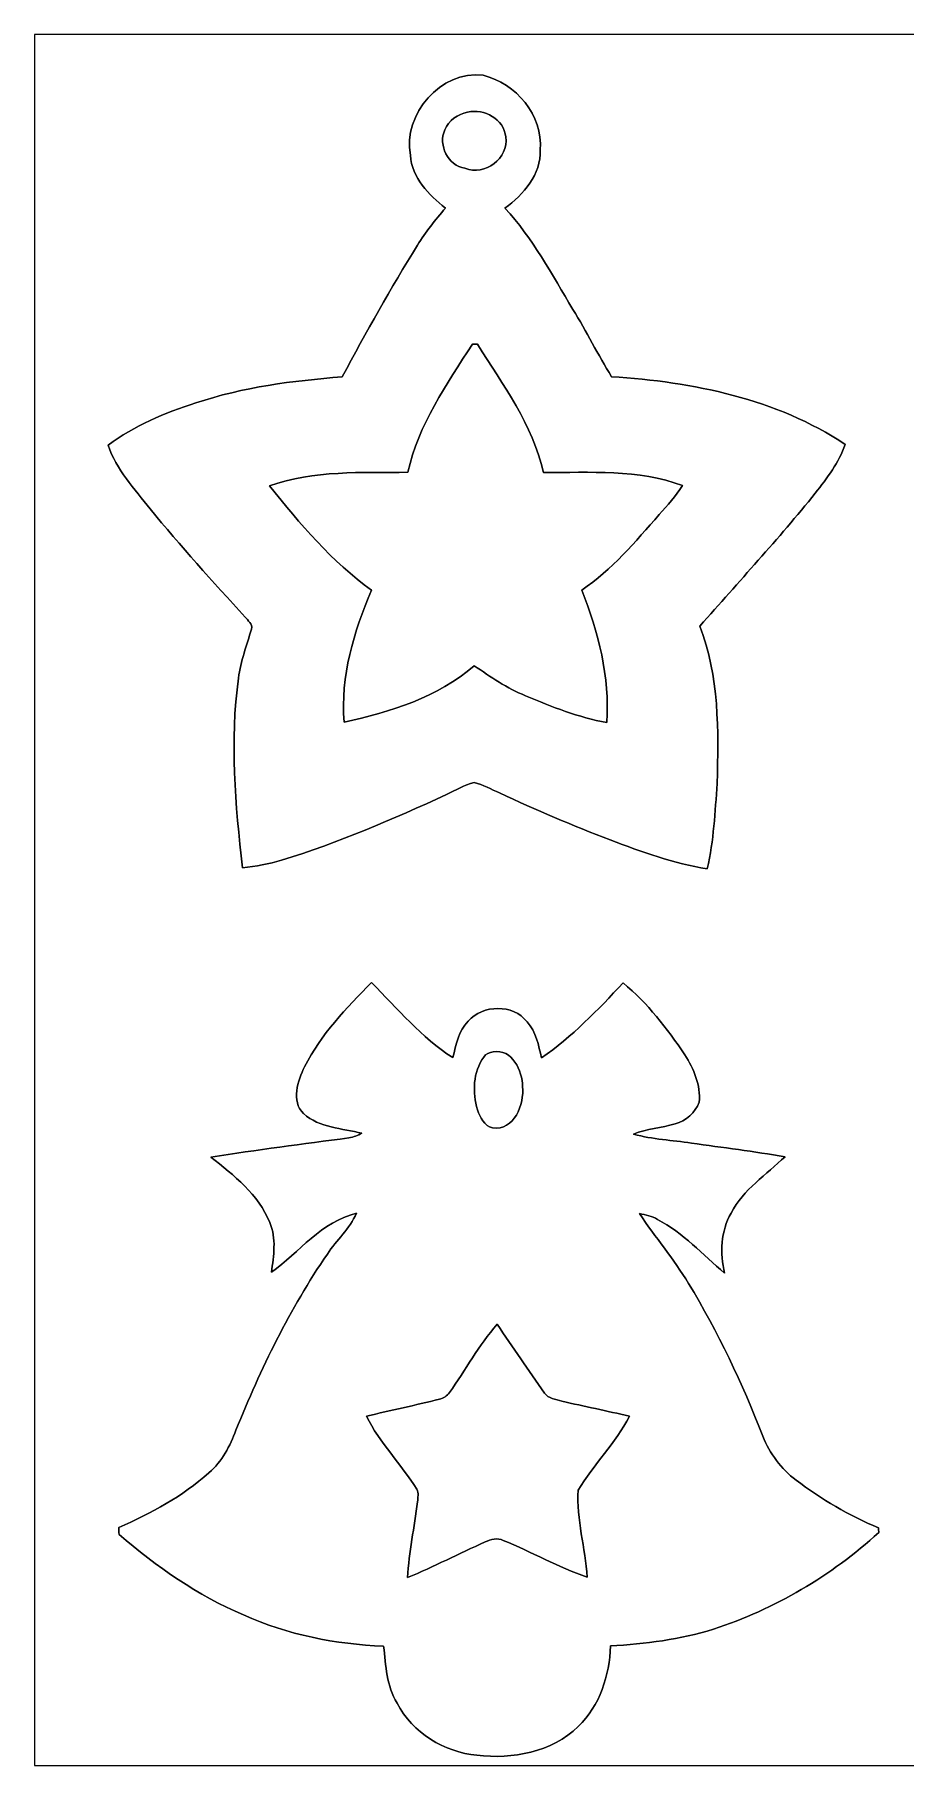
# Model space of a CAD drawing. Header units: centimetres. Extents: x -16.8 to 16.8, y -16.7 to 16.7.
# Drawn here: x -16.77 to 0, y -16.67 to 16.67 of the extents above; entities that cross this region are included whole.
import ezdxf

# ---------------------------------------------------------------- set-up
doc = ezdxf.new("R2010")
doc.units = ezdxf.units.CM
doc.header["$MEASUREMENT"] = 0
doc.layers.add('Layer 1', color=7, linetype='Continuous')

msp = doc.modelspace()

# ---------------------------------------------------------------- linework, layer by layer
at = {"layer": 'Layer 1', "color": 7}
for points, knots in [([(-16.77458, 16.66875), (-16.77458, 16.66875), (16.77458, 16.66875), (16.77458, 16.66875), (16.77458, 16.66875), (16.77458, 16.66875), (16.77458, -16.66875), (16.77458, -16.66875), (16.77458, -16.66875), (16.77458, -16.66875), (-16.77458, -16.66875), (-16.77458, -16.66875), (-16.77458, -16.66875), (-16.77458, -16.66875), (-16.77458, 16.66875), (-16.77458, 16.66875), (-16.77458, 16.66875), (-16.77458, 16.66875), (-16.77458, 16.66875), (-16.77458, 16.66875)], [0, 0, 0, 0, 0.16666667, 0.16666667, 0.16666667, 0.16666667, 0.33333333, 0.33333333, 0.33333333, 0.33333333, 0.5, 0.5, 0.5, 0.5, 0.66666667, 0.66666667, 0.66666667, 0.66666667, 1, 1, 1, 1]), ([(-9.53664, 14.3443), (-9.50419, 13.90862), (-9.17998, 13.58582), (-8.86037, 13.32794), (-8.86037, 13.32794), (-9.05369, 13.09899), (-9.24207, 12.8651), (-9.40047, 12.61004), (-9.40047, 12.61004), (-9.91623, 11.78489), (-10.39001, 10.9347), (-10.84827, 10.07674), (-10.84827, 10.07674), (-11.80112, 10.00019), (-12.75891, 9.88095), (-13.66838, 9.57439), (-13.66838, 9.57439), (-14.2688, 9.39024), (-14.85194, 9.13518), (-15.35994, 8.76124), (-15.35994, 8.76124), (-15.19731, 8.29028), (-14.85194, 7.9188), (-14.55173, 7.53181), (-14.55173, 7.53181), (-13.96012, 6.82061), (-13.34382, 6.13022), (-12.71623, 5.45077), (-12.71623, 5.45077), (-12.67531, 5.38409), (-12.56312, 5.3153), (-12.59875, 5.21935), (-12.59875, 5.21935), (-12.6873, 4.90643), (-12.80548, 4.59987), (-12.84746, 4.27531), (-12.84746, 4.27531), (-13.01503, 3.06105), (-12.9092, 1.83198), (-12.76703, 0.62089), (-12.76703, 0.62089), (-12.51232, 0.6417), (-12.26114, 0.69462), (-12.01561, 0.76447), (-12.01561, 0.76447), (-10.92588, 1.1049), (-9.87531, 1.5561), (-8.8392, 2.03235), (-8.8392, 2.03235), (-8.66246, 2.10714), (-8.49842, 2.22356), (-8.30827, 2.26236), (-8.30827, 2.26236), (-8.13611, 2.22074), (-7.97913, 2.13254), (-7.81685, 2.06304), (-7.81685, 2.06304), (-7.11835, 1.7339), (-6.4068, 1.43404), (-5.68572, 1.15782), (-5.68572, 1.15782), (-5.07788, 0.92886), (-4.46264, 0.69921), (-3.81706, 0.60254), (-3.81706, 0.60254), (-3.68935, 1.13983), (-3.66783, 1.6958), (-3.6255, 2.24473), (-3.6255, 2.24473), (-3.59974, 3.25896), (-3.58352, 4.31412), (-3.96028, 5.27509), (-3.96028, 5.27509), (-3.21451, 6.12563), (-2.44369, 6.95537), (-1.73496, 7.83731), (-1.73496, 7.83731), (-1.51236, 8.12976), (-1.27353, 8.41975), (-1.16029, 8.77605), (-1.16029, 8.77605), (-2.48461, 9.65553), (-4.0954, 9.98044), (-5.65997, 10.0778), (-5.65997, 10.0778), (-5.92067, 10.50325), (-6.14327, 10.95057), (-6.40503, 11.37532), (-6.40503, 11.37532), (-6.80755, 12.04666), (-7.1822, 12.74762), (-7.71454, 13.32794), (-7.71454, 13.32794), (-7.35789, 13.58724), (-7.01463, 13.97847), (-7.03509, 14.44625), (-7.03509, 14.44625), (-6.98288, 15.11547), (-7.49723, 15.73389), (-8.13611, 15.88488), (-8.13611, 15.88488), (-8.95244, 15.98895), (-9.67952, 15.13381), (-9.53664, 14.3443), (-9.53664, 14.3443), (-9.53664, 14.3443), (-9.53664, 14.3443), (-9.53664, 14.3443)], [0, 0, 0, 0, 0.03571429, 0.03571429, 0.03571429, 0.03571429, 0.07142857, 0.07142857, 0.07142857, 0.07142857, 0.10714286, 0.10714286, 0.10714286, 0.10714286, 0.14285714, 0.14285714, 0.14285714, 0.14285714, 0.17857143, 0.17857143, 0.17857143, 0.17857143, 0.21428571, 0.21428571, 0.21428571, 0.21428571, 0.25, 0.25, 0.25, 0.25, 0.28571429, 0.28571429, 0.28571429, 0.28571429, 0.32142857, 0.32142857, 0.32142857, 0.32142857, 0.35714286, 0.35714286, 0.35714286, 0.35714286, 0.39285714, 0.39285714, 0.39285714, 0.39285714, 0.42857143, 0.42857143, 0.42857143, 0.42857143, 0.46428571, 0.46428571, 0.46428571, 0.46428571, 0.5, 0.5, 0.5, 0.5, 0.53571429, 0.53571429, 0.53571429, 0.53571429, 0.57142857, 0.57142857, 0.57142857, 0.57142857, 0.60714286, 0.60714286, 0.60714286, 0.60714286, 0.64285714, 0.64285714, 0.64285714, 0.64285714, 0.67857143, 0.67857143, 0.67857143, 0.67857143, 0.71428571, 0.71428571, 0.71428571, 0.71428571, 0.75, 0.75, 0.75, 0.75, 0.78571429, 0.78571429, 0.78571429, 0.78571429, 0.82142857, 0.82142857, 0.82142857, 0.82142857, 0.85714286, 0.85714286, 0.85714286, 0.85714286, 0.89285714, 0.89285714, 0.89285714, 0.89285714, 0.92857143, 0.92857143, 0.92857143, 0.92857143, 1, 1, 1, 1]), ([(-8.43421, 15.17332), (-8.11107, 15.2527), (-7.73359, 15.04033), (-7.69761, 14.69813), (-7.69761, 14.69813), (-7.63799, 14.28397), (-8.09872, 13.94284), (-8.48466, 14.09312), (-8.48466, 14.09312), (-8.8138, 14.14674), (-9.00359, 14.53727), (-8.87342, 14.83572), (-8.87342, 14.83572), (-8.80251, 15.01634), (-8.62048, 15.13875), (-8.43421, 15.17332)], [0, 0, 0, 0, 0.2, 0.2, 0.2, 0.2, 0.4, 0.4, 0.4, 0.4, 0.6, 0.6, 0.6, 0.6, 1, 1, 1, 1]), ([(-8.34143, 10.7061), (-8.31709, 10.70539), (-8.26805, 10.70398), (-8.24371, 10.70363), (-8.24371, 10.70363), (-7.74912, 9.92329), (-7.1822, 9.15247), (-6.97018, 8.23736), (-6.97018, 8.23736), (-6.08048, 8.22396), (-5.14209, 8.30968), (-4.29331, 7.9816), (-4.29331, 7.9816), (-4.42278, 7.78051), (-4.58505, 7.60342), (-4.74204, 7.4235), (-4.74204, 7.4235), (-5.2003, 6.90033), (-5.65538, 6.36094), (-6.23535, 5.96653), (-6.23535, 5.96653), (-5.91185, 5.16043), (-5.69419, 4.29577), (-5.75169, 3.42089), (-5.75169, 3.42089), (-6.29673, 3.5112), (-6.81073, 3.72569), (-7.31908, 3.93524), (-7.31908, 3.93524), (-7.67574, 4.07599), (-7.99006, 4.2993), (-8.30615, 4.51203), (-8.30615, 4.51203), (-9.00853, 3.90172), (-9.92293, 3.62126), (-10.8144, 3.42512), (-10.8144, 3.42512), (-10.88284, 4.30671), (-10.63025, 5.16749), (-10.28312, 5.96724), (-10.28312, 5.96724), (-11.04935, 6.51475), (-11.66389, 7.24747), (-12.24844, 7.97842), (-12.24844, 7.97842), (-11.39578, 8.28111), (-10.47362, 8.22784), (-9.58427, 8.23877), (-9.58427, 8.23877), (-9.38354, 9.15106), (-8.83708, 9.93281), (-8.34143, 10.7061)], [0, 0, 0, 0, 0.07142857, 0.07142857, 0.07142857, 0.07142857, 0.14285714, 0.14285714, 0.14285714, 0.14285714, 0.21428571, 0.21428571, 0.21428571, 0.21428571, 0.28571429, 0.28571429, 0.28571429, 0.28571429, 0.35714286, 0.35714286, 0.35714286, 0.35714286, 0.42857143, 0.42857143, 0.42857143, 0.42857143, 0.5, 0.5, 0.5, 0.5, 0.57142857, 0.57142857, 0.57142857, 0.57142857, 0.64285714, 0.64285714, 0.64285714, 0.64285714, 0.71428571, 0.71428571, 0.71428571, 0.71428571, 0.78571429, 0.78571429, 0.78571429, 0.78571429, 0.85714286, 0.85714286, 0.85714286, 0.85714286, 1, 1, 1, 1]), ([(-11.57464, -3.21134), (-11.70023, -3.48121), (-11.8424, -3.8735), (-11.59263, -4.11339), (-11.59263, -4.11339), (-11.29312, -4.39208), (-10.84651, -4.39737), (-10.46798, -4.49192), (-10.46798, -4.49192), (-10.5477, -4.53214), (-10.63061, -4.56812), (-10.71915, -4.58258), (-10.71915, -4.58258), (-11.60745, -4.69477), (-12.49468, -4.81718), (-13.38016, -4.95159), (-13.38016, -4.95159), (-12.93707, -5.30296), (-12.45976, -5.66984), (-12.24456, -6.21418), (-12.24456, -6.21418), (-12.11121, -6.52004), (-12.17189, -6.85165), (-12.2114, -7.16986), (-12.2114, -7.16986), (-11.6773, -6.78215), (-11.24479, -6.19619), (-10.57593, -6.03391), (-10.57593, -6.03391), (-10.70363, -6.33342), (-10.95975, -6.55073), (-11.13543, -6.82061), (-11.13543, -6.82061), (-11.86004, -7.87294), (-12.41919, -9.02864), (-12.89509, -10.21186), (-12.89509, -10.21186), (-13.01044, -10.51525), (-13.16426, -10.81828), (-13.41614, -11.03101), (-13.41614, -11.03101), (-13.92238, -11.48821), (-14.53127, -11.81241), (-15.1511, -12.08617), (-15.1511, -12.08617), (-15.15039, -12.12991), (-15.14969, -12.17401), (-15.14863, -12.21846), (-15.14863, -12.21846), (-14.42473, -12.84182), (-13.63274, -13.39991), (-12.74798, -13.77103), (-12.74798, -13.77103), (-11.90131, -14.15133), (-10.97598, -14.33795), (-10.05064, -14.37111), (-10.05064, -14.37111), (-10.00831, -14.74294), (-10.00019, -15.14475), (-9.78923, -15.46931), (-9.78923, -15.46931), (-9.50136, -16.04363), (-8.88224, -16.41122), (-8.25288, -16.47507), (-8.25288, -16.47507), (-7.57096, -16.5541), (-6.81038, -16.41616), (-6.30484, -15.9198), (-6.30484, -15.9198), (-5.88222, -15.52046), (-5.69948, -14.93661), (-5.68149, -14.36829), (-5.68149, -14.36829), (-5.01121, -14.32454), (-4.33776, -14.24975), (-3.69535, -14.04373), (-3.69535, -14.04373), (-2.51813, -13.66026), (-1.42593, -13.01926), (-0.51364, -12.18318), (-0.51364, -12.18318), (-0.51435, -12.16096), (-0.51611, -12.11651), (-0.51717, -12.09428), (-0.51717, -12.09428), (-1.08091, -11.85228), (-1.6196, -11.54606), (-2.10608, -11.17247), (-2.10608, -11.17247), (-2.39501, -10.95869), (-2.61479, -10.66059), (-2.74567, -10.32686), (-2.74567, -10.32686), (-3.14149, -9.31051), (-3.60998, -8.32026), (-4.17618, -7.38752), (-4.17618, -7.38752), (-4.45841, -6.91515), (-4.81789, -6.49676), (-5.12128, -6.03991), (-5.12128, -6.03991), (-5.00204, -6.06284), (-4.88139, -6.09141), (-4.77379, -6.15139), (-4.77379, -6.15139), (-4.28237, -6.4135), (-3.90172, -6.82907), (-3.48368, -7.1882), (-3.48368, -7.1882), (-3.57223, -6.80261), (-3.55706, -6.37963), (-3.35739, -6.03109), (-3.35739, -6.03109), (-3.11997, -5.57601), (-2.6797, -5.28638), (-2.31599, -4.94418), (-2.31599, -4.94418), (-2.91606, -4.84611), (-3.51896, -4.76673), (-4.12115, -4.68312), (-4.12115, -4.68312), (-4.49227, -4.62668), (-4.8708, -4.6101), (-5.23452, -4.51062), (-5.23452, -4.51062), (-4.98228, -4.39843), (-4.69724, -4.40161), (-4.43794, -4.30953), (-4.43794, -4.30953), (-4.22769, -4.25909), (-4.04883, -4.0954), (-3.97193, -3.89467), (-3.97193, -3.89467), (-3.94335, -3.56835), (-4.07529, -3.24979), (-4.25062, -2.98168), (-4.25062, -2.98168), (-4.58893, -2.47579), (-4.96746, -1.98684), (-5.43807, -1.59597), (-5.43807, -1.59597), (-5.92349, -2.11631), (-6.42091, -2.63666), (-7.00969, -3.04165), (-7.00969, -3.04165), (-7.07108, -2.79894), (-7.10812, -2.53965), (-7.28663, -2.34844), (-7.28663, -2.34844), (-7.55791, -1.99743), (-8.13999, -2.01366), (-8.42469, -2.33504), (-8.42469, -2.33504), (-8.61025, -2.52166), (-8.6487, -2.79259), (-8.72031, -3.03459), (-8.72031, -3.03459), (-9.32427, -2.64971), (-9.78394, -2.09127), (-10.28418, -1.58926), (-10.28418, -1.58926), (-10.77101, -2.07963), (-11.25679, -2.59115), (-11.57464, -3.21134)], [0, 0, 0, 0, 0.02380952, 0.02380952, 0.02380952, 0.02380952, 0.04761905, 0.04761905, 0.04761905, 0.04761905, 0.07142857, 0.07142857, 0.07142857, 0.07142857, 0.0952381, 0.0952381, 0.0952381, 0.0952381, 0.11904762, 0.11904762, 0.11904762, 0.11904762, 0.14285714, 0.14285714, 0.14285714, 0.14285714, 0.16666667, 0.16666667, 0.16666667, 0.16666667, 0.19047619, 0.19047619, 0.19047619, 0.19047619, 0.21428571, 0.21428571, 0.21428571, 0.21428571, 0.23809524, 0.23809524, 0.23809524, 0.23809524, 0.26190476, 0.26190476, 0.26190476, 0.26190476, 0.28571429, 0.28571429, 0.28571429, 0.28571429, 0.30952381, 0.30952381, 0.30952381, 0.30952381, 0.33333333, 0.33333333, 0.33333333, 0.33333333, 0.35714286, 0.35714286, 0.35714286, 0.35714286, 0.38095238, 0.38095238, 0.38095238, 0.38095238, 0.4047619, 0.4047619, 0.4047619, 0.4047619, 0.42857143, 0.42857143, 0.42857143, 0.42857143, 0.45238095, 0.45238095, 0.45238095, 0.45238095, 0.47619048, 0.47619048, 0.47619048, 0.47619048, 0.5, 0.5, 0.5, 0.5, 0.52380952, 0.52380952, 0.52380952, 0.52380952, 0.54761905, 0.54761905, 0.54761905, 0.54761905, 0.57142857, 0.57142857, 0.57142857, 0.57142857, 0.5952381, 0.5952381, 0.5952381, 0.5952381, 0.61904762, 0.61904762, 0.61904762, 0.61904762, 0.64285714, 0.64285714, 0.64285714, 0.64285714, 0.66666667, 0.66666667, 0.66666667, 0.66666667, 0.69047619, 0.69047619, 0.69047619, 0.69047619, 0.71428571, 0.71428571, 0.71428571, 0.71428571, 0.73809524, 0.73809524, 0.73809524, 0.73809524, 0.76190476, 0.76190476, 0.76190476, 0.76190476, 0.78571429, 0.78571429, 0.78571429, 0.78571429, 0.80952381, 0.80952381, 0.80952381, 0.80952381, 0.83333333, 0.83333333, 0.83333333, 0.83333333, 0.85714286, 0.85714286, 0.85714286, 0.85714286, 0.88095238, 0.88095238, 0.88095238, 0.88095238, 0.9047619, 0.9047619, 0.9047619, 0.9047619, 0.92857143, 0.92857143, 0.92857143, 0.92857143, 0.95238095, 0.95238095, 0.95238095, 0.95238095, 1, 1, 1, 1]), ([(-7.94138, -2.92629), (-7.57379, -2.85856), (-7.37799, -3.29071), (-7.37411, -3.59551), (-7.37411, -3.59551), (-7.34095, -3.93312), (-7.53604, -4.44994), (-7.95161, -4.38891), (-7.95161, -4.38891), (-8.1153, -4.35575), (-8.18938, -4.18253), (-8.24406, -4.04389), (-8.24406, -4.04389), (-8.34249, -3.70946), (-8.33014, -3.31646), (-8.12306, -3.02436), (-8.12306, -3.02436), (-8.08143, -2.96545), (-8.01194, -2.93335), (-7.94138, -2.92629)], [0, 0, 0, 0, 0.16666667, 0.16666667, 0.16666667, 0.16666667, 0.33333333, 0.33333333, 0.33333333, 0.33333333, 0.5, 0.5, 0.5, 0.5, 0.66666667, 0.66666667, 0.66666667, 0.66666667, 1, 1, 1, 1]), ([(-8.78487, -9.48937), (-8.47161, -9.05545), (-8.21937, -8.57709), (-7.86624, -8.1728), (-7.86624, -8.1728), (-7.56109, -8.61307), (-7.26087, -9.05686), (-6.9536, -9.49607), (-6.9536, -9.49607), (-6.87846, -9.60579), (-6.73806, -9.61954), (-6.61882, -9.65376), (-6.61882, -9.65376), (-6.18596, -9.7536), (-5.74993, -9.83968), (-5.31777, -9.9441), (-5.31777, -9.9441), (-5.57812, -10.46268), (-6.01028, -10.87085), (-6.30308, -11.36756), (-6.30308, -11.36756), (-6.34012, -11.92953), (-6.16268, -12.48304), (-6.12951, -13.04431), (-6.12951, -13.04431), (-6.68584, -12.85099), (-7.20125, -12.55713), (-7.747, -12.33664), (-7.747, -12.33664), (-7.85742, -12.27878), (-7.98936, -12.31582), (-8.09519, -12.36521), (-8.09519, -12.36521), (-8.59614, -12.58817), (-9.08332, -12.84146), (-9.58956, -13.05242), (-9.58956, -13.05242), (-9.56769, -12.56065), (-9.45586, -12.07911), (-9.39694, -11.59193), (-9.39694, -11.59193), (-9.39377, -11.51114), (-9.36978, -11.42224), (-9.41246, -11.35133), (-9.41246, -11.35133), (-9.71303, -10.86732), (-10.12896, -10.45633), (-10.38119, -9.94269), (-10.38119, -9.94269), (-9.91341, -9.82804), (-9.44033, -9.73455), (-8.97396, -9.61425), (-8.97396, -9.61425), (-8.89847, -9.59626), (-8.82968, -9.55322), (-8.78487, -9.48937)], [0, 0, 0, 0, 0.06666667, 0.06666667, 0.06666667, 0.06666667, 0.13333333, 0.13333333, 0.13333333, 0.13333333, 0.2, 0.2, 0.2, 0.2, 0.26666667, 0.26666667, 0.26666667, 0.26666667, 0.33333333, 0.33333333, 0.33333333, 0.33333333, 0.4, 0.4, 0.4, 0.4, 0.46666667, 0.46666667, 0.46666667, 0.46666667, 0.53333333, 0.53333333, 0.53333333, 0.53333333, 0.6, 0.6, 0.6, 0.6, 0.66666667, 0.66666667, 0.66666667, 0.66666667, 0.73333333, 0.73333333, 0.73333333, 0.73333333, 0.8, 0.8, 0.8, 0.8, 0.86666667, 0.86666667, 0.86666667, 0.86666667, 1, 1, 1, 1])]:
    msp.add_open_spline(points, degree=3, knots=knots, dxfattribs=at)
at = {"layer": 'Layer 1', "color": 251}
for points, knots in [([(-9.53664, 14.3443), (-9.67952, 15.13381), (-8.95244, 15.98895), (-8.13611, 15.88488), (-8.13611, 15.88488), (-7.49723, 15.73389), (-6.98288, 15.11547), (-7.03509, 14.44625), (-7.03509, 14.44625), (-7.01463, 13.97847), (-7.35789, 13.58724), (-7.71454, 13.32794), (-7.71454, 13.32794), (-7.1822, 12.74762), (-6.80755, 12.04666), (-6.40503, 11.37532), (-6.40503, 11.37532), (-6.14327, 10.95057), (-5.92067, 10.50325), (-5.65997, 10.0778), (-5.65997, 10.0778), (-4.0954, 9.98044), (-2.48461, 9.65553), (-1.16029, 8.77605), (-1.16029, 8.77605), (-1.27353, 8.41975), (-1.51236, 8.12976), (-1.73496, 7.83731), (-1.73496, 7.83731), (-2.44369, 6.95537), (-3.21451, 6.12563), (-3.96028, 5.27509), (-3.96028, 5.27509), (-3.58352, 4.31412), (-3.59974, 3.25896), (-3.6255, 2.24473), (-3.6255, 2.24473), (-3.66783, 1.6958), (-3.68935, 1.13983), (-3.81706, 0.60254), (-3.81706, 0.60254), (-4.46264, 0.69921), (-5.07788, 0.92886), (-5.68572, 1.15782), (-5.68572, 1.15782), (-6.4068, 1.43404), (-7.11835, 1.7339), (-7.81685, 2.06304), (-7.81685, 2.06304), (-7.97913, 2.13254), (-8.13611, 2.22074), (-8.30827, 2.26236), (-8.30827, 2.26236), (-8.49842, 2.22356), (-8.66246, 2.10714), (-8.8392, 2.03235), (-8.8392, 2.03235), (-9.87531, 1.5561), (-10.92588, 1.1049), (-12.01561, 0.76447), (-12.01561, 0.76447), (-12.26114, 0.69462), (-12.51232, 0.6417), (-12.76703, 0.62089), (-12.76703, 0.62089), (-12.9092, 1.83198), (-13.01503, 3.06105), (-12.84746, 4.27531), (-12.84746, 4.27531), (-12.80548, 4.59987), (-12.6873, 4.90643), (-12.59875, 5.21935), (-12.59875, 5.21935), (-12.56312, 5.3153), (-12.67531, 5.38409), (-12.71623, 5.45077), (-12.71623, 5.45077), (-13.34382, 6.13022), (-13.96012, 6.82061), (-14.55173, 7.53181), (-14.55173, 7.53181), (-14.85194, 7.9188), (-15.19731, 8.29028), (-15.35994, 8.76124), (-15.35994, 8.76124), (-14.85194, 9.13518), (-14.2688, 9.39024), (-13.66838, 9.57439), (-13.66838, 9.57439), (-12.75891, 9.88095), (-11.80112, 10.00019), (-10.84827, 10.07674), (-10.84827, 10.07674), (-10.39001, 10.9347), (-9.91623, 11.78489), (-9.40047, 12.61004), (-9.40047, 12.61004), (-9.24207, 12.8651), (-9.05369, 13.09899), (-8.86037, 13.32794), (-8.86037, 13.32794), (-9.17998, 13.58582), (-9.50419, 13.90862), (-9.53664, 14.3443), (-9.53664, 14.3443), (-9.53664, 14.3443), (-9.53664, 14.3443), (-9.53664, 14.3443)], [0, 0, 0, 0, 0.03571429, 0.03571429, 0.03571429, 0.03571429, 0.07142857, 0.07142857, 0.07142857, 0.07142857, 0.10714286, 0.10714286, 0.10714286, 0.10714286, 0.14285714, 0.14285714, 0.14285714, 0.14285714, 0.17857143, 0.17857143, 0.17857143, 0.17857143, 0.21428571, 0.21428571, 0.21428571, 0.21428571, 0.25, 0.25, 0.25, 0.25, 0.28571429, 0.28571429, 0.28571429, 0.28571429, 0.32142857, 0.32142857, 0.32142857, 0.32142857, 0.35714286, 0.35714286, 0.35714286, 0.35714286, 0.39285714, 0.39285714, 0.39285714, 0.39285714, 0.42857143, 0.42857143, 0.42857143, 0.42857143, 0.46428571, 0.46428571, 0.46428571, 0.46428571, 0.5, 0.5, 0.5, 0.5, 0.53571429, 0.53571429, 0.53571429, 0.53571429, 0.57142857, 0.57142857, 0.57142857, 0.57142857, 0.60714286, 0.60714286, 0.60714286, 0.60714286, 0.64285714, 0.64285714, 0.64285714, 0.64285714, 0.67857143, 0.67857143, 0.67857143, 0.67857143, 0.71428571, 0.71428571, 0.71428571, 0.71428571, 0.75, 0.75, 0.75, 0.75, 0.78571429, 0.78571429, 0.78571429, 0.78571429, 0.82142857, 0.82142857, 0.82142857, 0.82142857, 0.85714286, 0.85714286, 0.85714286, 0.85714286, 0.89285714, 0.89285714, 0.89285714, 0.89285714, 0.92857143, 0.92857143, 0.92857143, 0.92857143, 1, 1, 1, 1]), ([(-8.43421, 15.17332), (-8.62048, 15.13875), (-8.80251, 15.01634), (-8.87342, 14.83572), (-8.87342, 14.83572), (-9.00359, 14.53727), (-8.8138, 14.14674), (-8.48466, 14.09312), (-8.48466, 14.09312), (-8.09872, 13.94284), (-7.63799, 14.28397), (-7.69761, 14.69813), (-7.69761, 14.69813), (-7.73359, 15.04033), (-8.11107, 15.2527), (-8.43421, 15.17332), (-8.43421, 15.17332), (-8.43421, 15.17332), (-8.43421, 15.17332), (-8.43421, 15.17332)], [0, 0, 0, 0, 0.16666667, 0.16666667, 0.16666667, 0.16666667, 0.33333333, 0.33333333, 0.33333333, 0.33333333, 0.5, 0.5, 0.5, 0.5, 0.66666667, 0.66666667, 0.66666667, 0.66666667, 1, 1, 1, 1]), ([(-8.34143, 10.7061), (-8.83708, 9.93281), (-9.38354, 9.15106), (-9.58427, 8.23877), (-9.58427, 8.23877), (-10.47362, 8.22784), (-11.39578, 8.28111), (-12.24844, 7.97842), (-12.24844, 7.97842), (-11.66389, 7.24747), (-11.04935, 6.51475), (-10.28312, 5.96724), (-10.28312, 5.96724), (-10.63025, 5.16749), (-10.88284, 4.30671), (-10.8144, 3.42512), (-10.8144, 3.42512), (-9.92293, 3.62126), (-9.00853, 3.90172), (-8.30615, 4.51203), (-8.30615, 4.51203), (-7.99006, 4.2993), (-7.67574, 4.07599), (-7.31908, 3.93524), (-7.31908, 3.93524), (-6.81073, 3.72569), (-6.29673, 3.5112), (-5.75169, 3.42089), (-5.75169, 3.42089), (-5.69419, 4.29577), (-5.91185, 5.16043), (-6.23535, 5.96653), (-6.23535, 5.96653), (-5.65538, 6.36094), (-5.2003, 6.90033), (-4.74204, 7.4235), (-4.74204, 7.4235), (-4.58505, 7.60342), (-4.42278, 7.78051), (-4.29331, 7.9816), (-4.29331, 7.9816), (-5.14209, 8.30968), (-6.08048, 8.22396), (-6.97018, 8.23736), (-6.97018, 8.23736), (-7.1822, 9.15247), (-7.74912, 9.92329), (-8.24371, 10.70363), (-8.24371, 10.70363), (-8.26805, 10.70398), (-8.31709, 10.70539), (-8.34143, 10.7061)], [0, 0, 0, 0, 0.07142857, 0.07142857, 0.07142857, 0.07142857, 0.14285714, 0.14285714, 0.14285714, 0.14285714, 0.21428571, 0.21428571, 0.21428571, 0.21428571, 0.28571429, 0.28571429, 0.28571429, 0.28571429, 0.35714286, 0.35714286, 0.35714286, 0.35714286, 0.42857143, 0.42857143, 0.42857143, 0.42857143, 0.5, 0.5, 0.5, 0.5, 0.57142857, 0.57142857, 0.57142857, 0.57142857, 0.64285714, 0.64285714, 0.64285714, 0.64285714, 0.71428571, 0.71428571, 0.71428571, 0.71428571, 0.78571429, 0.78571429, 0.78571429, 0.78571429, 0.85714286, 0.85714286, 0.85714286, 0.85714286, 1, 1, 1, 1]), ([(-11.57464, -3.21134), (-11.25679, -2.59115), (-10.77101, -2.07963), (-10.28418, -1.58926), (-10.28418, -1.58926), (-9.78394, -2.09127), (-9.32427, -2.64971), (-8.72031, -3.03459), (-8.72031, -3.03459), (-8.6487, -2.79259), (-8.61025, -2.52166), (-8.42469, -2.33504), (-8.42469, -2.33504), (-8.13999, -2.01366), (-7.55791, -1.99743), (-7.28663, -2.34844), (-7.28663, -2.34844), (-7.10812, -2.53965), (-7.07108, -2.79894), (-7.00969, -3.04165), (-7.00969, -3.04165), (-6.42091, -2.63666), (-5.92349, -2.11631), (-5.43807, -1.59597), (-5.43807, -1.59597), (-4.96746, -1.98684), (-4.58893, -2.47579), (-4.25062, -2.98168), (-4.25062, -2.98168), (-4.07529, -3.24979), (-3.94335, -3.56835), (-3.97193, -3.89467), (-3.97193, -3.89467), (-4.04883, -4.0954), (-4.22769, -4.25909), (-4.43794, -4.30953), (-4.43794, -4.30953), (-4.69724, -4.40161), (-4.98228, -4.39843), (-5.23452, -4.51062), (-5.23452, -4.51062), (-4.8708, -4.6101), (-4.49227, -4.62668), (-4.12115, -4.68312), (-4.12115, -4.68312), (-3.51896, -4.76673), (-2.91606, -4.84611), (-2.31599, -4.94418), (-2.31599, -4.94418), (-2.6797, -5.28638), (-3.11997, -5.57601), (-3.35739, -6.03109), (-3.35739, -6.03109), (-3.55706, -6.37963), (-3.57223, -6.80261), (-3.48368, -7.1882), (-3.48368, -7.1882), (-3.90172, -6.82907), (-4.28237, -6.4135), (-4.77379, -6.15139), (-4.77379, -6.15139), (-4.88139, -6.09141), (-5.00204, -6.06284), (-5.12128, -6.03991), (-5.12128, -6.03991), (-4.81789, -6.49676), (-4.45841, -6.91515), (-4.17618, -7.38752), (-4.17618, -7.38752), (-3.60998, -8.32026), (-3.14149, -9.31051), (-2.74567, -10.32686), (-2.74567, -10.32686), (-2.61479, -10.66059), (-2.39501, -10.95869), (-2.10608, -11.17247), (-2.10608, -11.17247), (-1.6196, -11.54606), (-1.08091, -11.85228), (-0.51717, -12.09428), (-0.51717, -12.09428), (-0.51611, -12.11651), (-0.51435, -12.16096), (-0.51364, -12.18318), (-0.51364, -12.18318), (-1.42593, -13.01926), (-2.51813, -13.66026), (-3.69535, -14.04373), (-3.69535, -14.04373), (-4.33776, -14.24975), (-5.01121, -14.32454), (-5.68149, -14.36829), (-5.68149, -14.36829), (-5.69948, -14.93661), (-5.88222, -15.52046), (-6.30484, -15.9198), (-6.30484, -15.9198), (-6.81038, -16.41616), (-7.57096, -16.5541), (-8.25288, -16.47507), (-8.25288, -16.47507), (-8.88224, -16.41122), (-9.50136, -16.04363), (-9.78923, -15.46931), (-9.78923, -15.46931), (-10.00019, -15.14475), (-10.00831, -14.74294), (-10.05064, -14.37111), (-10.05064, -14.37111), (-10.97598, -14.33795), (-11.90131, -14.15133), (-12.74798, -13.77103), (-12.74798, -13.77103), (-13.63274, -13.39991), (-14.42473, -12.84182), (-15.14863, -12.21846), (-15.14863, -12.21846), (-15.14969, -12.17401), (-15.15039, -12.12991), (-15.1511, -12.08617), (-15.1511, -12.08617), (-14.53127, -11.81241), (-13.92238, -11.48821), (-13.41614, -11.03101), (-13.41614, -11.03101), (-13.16426, -10.81828), (-13.01044, -10.51525), (-12.89509, -10.21186), (-12.89509, -10.21186), (-12.41919, -9.02864), (-11.86004, -7.87294), (-11.13543, -6.82061), (-11.13543, -6.82061), (-10.95975, -6.55073), (-10.70363, -6.33342), (-10.57593, -6.03391), (-10.57593, -6.03391), (-11.24479, -6.19619), (-11.6773, -6.78215), (-12.2114, -7.16986), (-12.2114, -7.16986), (-12.17189, -6.85165), (-12.11121, -6.52004), (-12.24456, -6.21418), (-12.24456, -6.21418), (-12.45976, -5.66984), (-12.93707, -5.30296), (-13.38016, -4.95159), (-13.38016, -4.95159), (-12.49468, -4.81718), (-11.60745, -4.69477), (-10.71915, -4.58258), (-10.71915, -4.58258), (-10.63061, -4.56812), (-10.5477, -4.53214), (-10.46798, -4.49192), (-10.46798, -4.49192), (-10.84651, -4.39737), (-11.29312, -4.39208), (-11.59263, -4.11339), (-11.59263, -4.11339), (-11.8424, -3.8735), (-11.70023, -3.48121), (-11.57464, -3.21134), (-11.57464, -3.21134), (-11.57464, -3.21134), (-11.57464, -3.21134), (-11.57464, -3.21134)], [0, 0, 0, 0, 0.02325581, 0.02325581, 0.02325581, 0.02325581, 0.04651163, 0.04651163, 0.04651163, 0.04651163, 0.06976744, 0.06976744, 0.06976744, 0.06976744, 0.09302326, 0.09302326, 0.09302326, 0.09302326, 0.11627907, 0.11627907, 0.11627907, 0.11627907, 0.13953488, 0.13953488, 0.13953488, 0.13953488, 0.1627907, 0.1627907, 0.1627907, 0.1627907, 0.18604651, 0.18604651, 0.18604651, 0.18604651, 0.20930233, 0.20930233, 0.20930233, 0.20930233, 0.23255814, 0.23255814, 0.23255814, 0.23255814, 0.25581395, 0.25581395, 0.25581395, 0.25581395, 0.27906977, 0.27906977, 0.27906977, 0.27906977, 0.30232558, 0.30232558, 0.30232558, 0.30232558, 0.3255814, 0.3255814, 0.3255814, 0.3255814, 0.34883721, 0.34883721, 0.34883721, 0.34883721, 0.37209302, 0.37209302, 0.37209302, 0.37209302, 0.39534884, 0.39534884, 0.39534884, 0.39534884, 0.41860465, 0.41860465, 0.41860465, 0.41860465, 0.44186047, 0.44186047, 0.44186047, 0.44186047, 0.46511628, 0.46511628, 0.46511628, 0.46511628, 0.48837209, 0.48837209, 0.48837209, 0.48837209, 0.51162791, 0.51162791, 0.51162791, 0.51162791, 0.53488372, 0.53488372, 0.53488372, 0.53488372, 0.55813953, 0.55813953, 0.55813953, 0.55813953, 0.58139535, 0.58139535, 0.58139535, 0.58139535, 0.60465116, 0.60465116, 0.60465116, 0.60465116, 0.62790698, 0.62790698, 0.62790698, 0.62790698, 0.65116279, 0.65116279, 0.65116279, 0.65116279, 0.6744186, 0.6744186, 0.6744186, 0.6744186, 0.69767442, 0.69767442, 0.69767442, 0.69767442, 0.72093023, 0.72093023, 0.72093023, 0.72093023, 0.74418605, 0.74418605, 0.74418605, 0.74418605, 0.76744186, 0.76744186, 0.76744186, 0.76744186, 0.79069767, 0.79069767, 0.79069767, 0.79069767, 0.81395349, 0.81395349, 0.81395349, 0.81395349, 0.8372093, 0.8372093, 0.8372093, 0.8372093, 0.86046512, 0.86046512, 0.86046512, 0.86046512, 0.88372093, 0.88372093, 0.88372093, 0.88372093, 0.90697674, 0.90697674, 0.90697674, 0.90697674, 0.93023256, 0.93023256, 0.93023256, 0.93023256, 0.95348837, 0.95348837, 0.95348837, 0.95348837, 1, 1, 1, 1]), ([(-7.94138, -2.92629), (-8.01194, -2.93335), (-8.08143, -2.96545), (-8.12306, -3.02436), (-8.12306, -3.02436), (-8.33014, -3.31646), (-8.34249, -3.70946), (-8.24406, -4.04389), (-8.24406, -4.04389), (-8.18938, -4.18253), (-8.1153, -4.35575), (-7.95161, -4.38891), (-7.95161, -4.38891), (-7.53604, -4.44994), (-7.34095, -3.93312), (-7.37411, -3.59551), (-7.37411, -3.59551), (-7.37799, -3.29071), (-7.57379, -2.85856), (-7.94138, -2.92629), (-7.94138, -2.92629), (-7.94138, -2.92629), (-7.94138, -2.92629), (-7.94138, -2.92629)], [0, 0, 0, 0, 0.14285714, 0.14285714, 0.14285714, 0.14285714, 0.28571429, 0.28571429, 0.28571429, 0.28571429, 0.42857143, 0.42857143, 0.42857143, 0.42857143, 0.57142857, 0.57142857, 0.57142857, 0.57142857, 0.71428571, 0.71428571, 0.71428571, 0.71428571, 1, 1, 1, 1]), ([(-8.78487, -9.48937), (-8.82968, -9.55322), (-8.89847, -9.59626), (-8.97396, -9.61425), (-8.97396, -9.61425), (-9.44033, -9.73455), (-9.91341, -9.82804), (-10.38119, -9.94269), (-10.38119, -9.94269), (-10.12896, -10.45633), (-9.71303, -10.86732), (-9.41246, -11.35133), (-9.41246, -11.35133), (-9.36978, -11.42224), (-9.39377, -11.51114), (-9.39694, -11.59193), (-9.39694, -11.59193), (-9.45586, -12.07911), (-9.56769, -12.56065), (-9.58956, -13.05242), (-9.58956, -13.05242), (-9.08332, -12.84146), (-8.59614, -12.58817), (-8.09519, -12.36521), (-8.09519, -12.36521), (-7.98936, -12.31582), (-7.85742, -12.27878), (-7.747, -12.33664), (-7.747, -12.33664), (-7.20125, -12.55713), (-6.68584, -12.85099), (-6.12951, -13.04431), (-6.12951, -13.04431), (-6.16268, -12.48304), (-6.34012, -11.92953), (-6.30308, -11.36756), (-6.30308, -11.36756), (-6.01028, -10.87085), (-5.57812, -10.46268), (-5.31777, -9.9441), (-5.31777, -9.9441), (-5.74993, -9.83968), (-6.18596, -9.7536), (-6.61882, -9.65376), (-6.61882, -9.65376), (-6.73806, -9.61954), (-6.87846, -9.60579), (-6.9536, -9.49607), (-6.9536, -9.49607), (-7.26087, -9.05686), (-7.56109, -8.61307), (-7.86624, -8.1728), (-7.86624, -8.1728), (-8.21937, -8.57709), (-8.47161, -9.05545), (-8.78487, -9.48937)], [0, 0, 0, 0, 0.06666667, 0.06666667, 0.06666667, 0.06666667, 0.13333333, 0.13333333, 0.13333333, 0.13333333, 0.2, 0.2, 0.2, 0.2, 0.26666667, 0.26666667, 0.26666667, 0.26666667, 0.33333333, 0.33333333, 0.33333333, 0.33333333, 0.4, 0.4, 0.4, 0.4, 0.46666667, 0.46666667, 0.46666667, 0.46666667, 0.53333333, 0.53333333, 0.53333333, 0.53333333, 0.6, 0.6, 0.6, 0.6, 0.66666667, 0.66666667, 0.66666667, 0.66666667, 0.73333333, 0.73333333, 0.73333333, 0.73333333, 0.8, 0.8, 0.8, 0.8, 0.86666667, 0.86666667, 0.86666667, 0.86666667, 1, 1, 1, 1])]:
    msp.add_open_spline(points, degree=3, knots=knots, dxfattribs=at)

doc.saveas('drawing.dxf')
